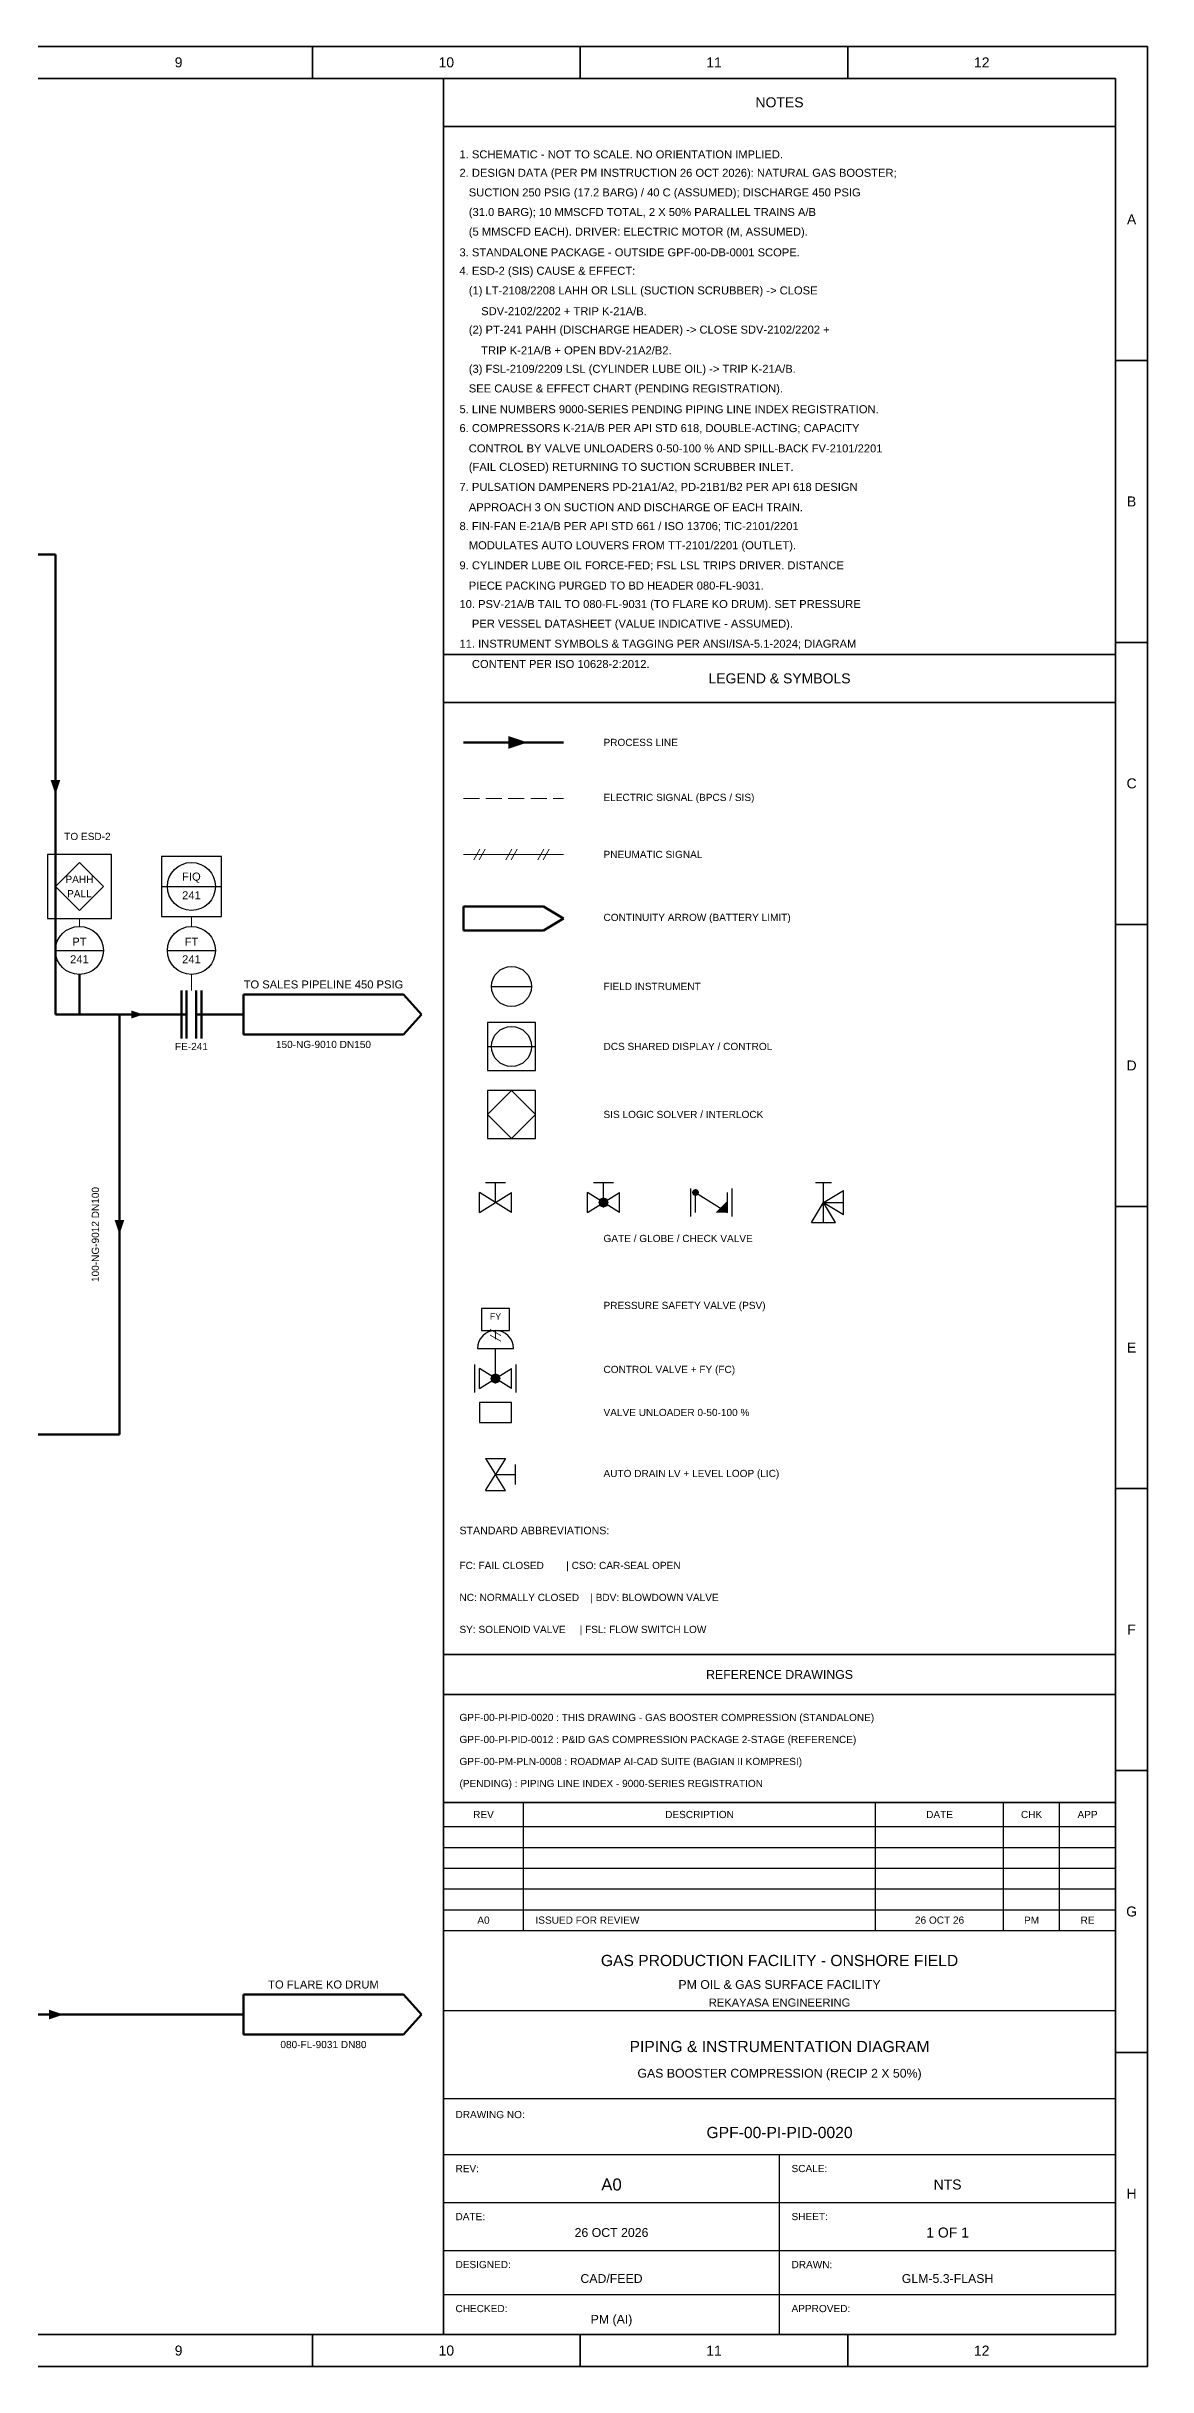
# Model space of a CAD drawing. Header units: millimetres. Extents: x 10 to 831, y 7 to 587.
# Drawn here: x 556 to 831, y 7 to 587 of the extents above; entities that cross this region are included whole.
import ezdxf

# ---------------------------------------------------------------- set-up
doc = ezdxf.new("R2010")
doc.units = ezdxf.units.MM
for name, color, linetype, lineweight in [('REF-FRAME', 7, 'Continuous', 35), ('REF-PROC', 7, 'Continuous', 50), ('REF-SIG', 7, 'Continuous', 13), ('REF-SIGP', 7, 'Continuous', 13), ('REF-SYM', 7, 'Continuous', 25), ('REF-TEXT', 7, 'Continuous', 18), ('REF-TITLE', 7, 'Continuous', 25)]:
    doc.layers.add(name, color=color, linetype=linetype, lineweight=lineweight)
doc.styles.add('ARIAL', font='arial.ttf')

msp = doc.modelspace()

# ---------------------------------------------------------------- linework, layer by layer
at = {"layer": 'REF-FRAME'}
for p, q in [((831, 587), (10, 587)), ((622.25, 579), (622.25, 587)), ((689.167, 579), (689.167, 587)), ((756.083, 579), (756.083, 587)), ((831, 7), (831, 587)), ((823, 579), (20, 579)), ((655, 15), (655, 579)), ((823, 15), (823, 579)), ((655, 567), (823, 567)), ((823, 508.5), (831, 508.5)), ((655, 435), (823, 435)), ((823, 438), (831, 438)), ((655, 423), (823, 423)), ((823, 367.5), (831, 367.5)), ((823, 297), (831, 297)), ((823, 226.5), (831, 226.5)), ((655, 185), (823, 185)), ((655, 175), (823, 175)), ((823, 156), (831, 156)), ((655, 148), (823, 148)), ((823, 85.5), (831, 85.5)), ((20, 15), (823, 15)), ((622.25, 7), (622.25, 15)), ((689.167, 7), (689.167, 15)), ((756.083, 7), (756.083, 15)), ((10, 7), (831, 7))]:
    msp.add_line(p, q, dxfattribs=at)
at = {"layer": 'REF-PROC'}
for p, q in [((530, 460), (558, 460)), ((558, 345), (558, 460)), ((660, 413), (685, 413)), ((660, 372), (660, 366)), ((680, 372), (660, 372)), ((685, 369), (680, 372)), ((660, 366), (680, 366)), ((680, 366), (685, 369)), ((564, 345), (564, 355)), ((589.5, 339), (589.5, 351)), ((590.8, 339), (590.8, 351)), ((593.2, 339), (593.2, 351)), ((594.5, 339), (594.5, 351)), ((605, 350), (605, 340)), ((645, 350), (605, 350)), ((649.5, 345), (645, 350)), ((558, 345), (590.75, 345)), ((574, 240), (574, 345)), ((593.25, 345), (605, 345)), ((645, 340), (649.5, 345)), ((605, 340), (645, 340)), ((530, 240), (574, 240)), ((605, 100), (605, 90)), ((645, 100), (605, 100)), ((649.5, 95), (645, 100)), ((65, 95), (605, 95)), ((645, 90), (649.5, 95)), ((605, 90), (645, 90))]:
    msp.add_line(p, q, dxfattribs=at)
for points in [[(676, 413), (671.2, 414.6), (671.2, 411.4)], [(558, 400), (556.8, 403.6), (559.2, 403.6)], [(558, 400), (556.8, 403.6), (559.2, 403.6)], [(580, 345), (577, 346), (577, 344)], [(695, 298), (694.081, 298.919), (693.7, 298)], [(695, 298), (693.7, 298), (694.081, 297.081)], [(695, 298), (695, 299.3), (694.081, 298.919)], [(695, 298), (694.081, 297.081), (695, 296.7)], [(695, 298), (695.919, 298.919), (695, 299.3)], [(695, 298), (696.3, 298), (695.919, 298.919)], [(695, 298), (695, 296.7), (695.919, 297.081)], [(695, 298), (695.919, 297.081), (696.3, 298)], [(718, 300.5), (717.364, 301.136), (717.1, 300.5)], [(718, 300.5), (717.1, 300.5), (717.364, 299.864)], [(718, 300.5), (718, 301.4), (717.364, 301.136)], [(718, 300.5), (717.364, 299.864), (718, 299.6)], [(718, 300.5), (718.636, 301.136), (718, 301.4)], [(718, 300.5), (718.9, 300.5), (718.636, 301.136)], [(718, 300.5), (718, 299.6), (718.636, 299.864)], [(718, 300.5), (718.636, 299.864), (718.9, 300.5)], [(726, 295.5), (723, 295.5), (726, 298.5)], [(574, 290), (572.8, 293.6), (575.2, 293.6)], [(574, 290), (572.8, 293.6), (575.2, 293.6)], [(668, 254), (668, 255.3), (667.081, 254.919)], [(668, 254), (668.919, 254.919), (668, 255.3)], [(668, 254), (667.081, 254.919), (666.7, 254)], [(668, 254), (666.7, 254), (667.081, 253.081)], [(668, 254), (667.081, 253.081), (668, 252.7)], [(668, 254), (669.3, 254), (668.919, 254.919)], [(668, 254), (668, 252.7), (668.919, 253.081)], [(668, 254), (668.919, 253.081), (669.3, 254)], [(560, 95), (556.4, 96.2), (556.4, 93.8)]]:
    msp.add_solid(points, dxfattribs=at)
at = {"layer": 'REF-SIG'}
for p, q in [((660, 399), (664, 399)), ((665.6, 399), (669.6, 399)), ((671.2, 399), (675.2, 399)), ((676.8, 399), (680.8, 399)), ((682.4, 399), (685, 399)), ((564, 367), (564, 369)), ((592, 367), (592, 369.5)), ((592, 351), (592, 355))]:
    msp.add_line(p, q, dxfattribs=at)
at = {"layer": 'REF-SIGP'}
for p, q in [((660, 385), (685, 385)), ((662.55, 383.701), (664.05, 386.299)), ((663.95, 383.701), (665.45, 386.299)), ((670.55, 383.701), (672.05, 386.299)), ((671.95, 383.701), (673.45, 386.299)), ((678.55, 383.701), (680.05, 386.299)), ((679.95, 383.701), (681.45, 386.299)), ((666.701, 266.25), (669.299, 264.75)), ((666.701, 264.85), (669.299, 263.35)), ((668, 266), (668, 263.8))]:
    msp.add_line(p, q, dxfattribs=at)
at = {"layer": 'REF-SYM'}
for p, q in [((556, 385), (556, 369)), ((572, 385), (556, 385)), ((558, 377), (564, 383)), ((564, 383), (570, 377)), ((572, 369), (572, 385)), ((584.5, 384.5), (584.5, 369.5)), ((599.5, 384.5), (584.5, 384.5)), ((599.5, 369.5), (599.5, 384.5)), ((564, 371), (558, 377)), ((570, 377), (564, 371)), ((584.5, 377), (599.5, 377)), ((556, 369), (572, 369)), ((584.5, 369.5), (599.5, 369.5)), ((558, 361), (570, 361)), ((586, 361), (598, 361)), ((667, 352), (677, 352)), ((666, 343), (666, 331)), ((678, 343), (666, 343)), ((678, 331), (678, 343)), ((666, 337), (678, 337)), ((666, 331), (678, 331)), ((666, 320), (672, 326)), ((666, 326), (666, 314)), ((678, 326), (666, 326)), ((672, 326), (678, 320)), ((678, 314), (678, 326)), ((672, 314), (666, 320)), ((678, 320), (672, 314)), ((666, 314), (678, 314)), ((665.5, 303), (670.5, 303)), ((668, 298), (668, 303)), ((692.5, 303), (697.5, 303)), ((695, 298), (695, 303)), ((748, 303), (752, 303)), ((750, 298), (750, 303)), ((664, 295.5), (664, 300.5)), ((668, 298), (664, 300.5)), ((664, 295.5), (668, 298)), ((668, 298), (672, 300.5)), ((672, 295.5), (668, 298)), ((672, 295.5), (672, 300.5)), ((691, 295.5), (691, 300.5)), ((695, 298), (691, 300.5)), ((691, 295.5), (695, 298)), ((695, 298), (699, 300.5)), ((699, 295.5), (695, 298)), ((699, 295.5), (699, 300.5)), ((716.8, 294.5), (716.8, 301.5)), ((718, 295.5), (718, 300.5)), ((718, 300.5), (726, 295.5)), ((726, 295.5), (726, 300.5)), ((727.2, 294.5), (727.2, 301.5)), ((747, 293), (750, 298)), ((750, 298), (755, 301)), ((750, 293), (750, 298)), ((750, 298), (755, 295)), ((750, 298), (755, 298)), ((753, 293), (750, 298)), ((755, 295), (755, 301)), ((747, 293), (753, 293)), ((664.5, 271.5), (664.5, 266)), ((671.5, 271.5), (664.5, 271.5)), ((671.5, 266), (671.5, 271.5)), ((663.5, 261.5), (672.5, 261.5)), ((664.5, 266), (671.5, 266)), ((668, 254), (668, 261.5)), ((662.8, 250.5), (662.8, 257.5)), ((664, 251.5), (664, 256.5)), ((668, 254), (664, 256.5)), ((668, 254), (672, 256.5)), ((672, 251.5), (672, 256.5)), ((673.2, 250.5), (673.2, 257.5)), ((664, 251.5), (668, 254)), ((672, 251.5), (668, 254)), ((664, 248), (664, 243)), ((672, 248), (664, 248)), ((672, 243), (672, 248)), ((664, 243), (672, 243)), ((665.5, 234), (668, 230)), ((665.5, 234), (670.5, 234)), ((670.5, 234), (668, 230)), ((673, 227.5), (673, 232.5)), ((665.5, 226), (668, 230)), ((668, 230), (673, 230)), ((670.5, 226), (668, 230)), ((665.5, 226), (670.5, 226))]:
    msp.add_line(p, q, dxfattribs=at)
for centre, radius in [((592, 377), 6), ((564, 361), 6), ((592, 361), 6), ((672, 352), 5), ((672, 337), 5)]:
    msp.add_circle(centre, radius, dxfattribs=at)
msp.add_arc((668, 261.5), 4.5, 0, 180, dxfattribs=at)
at = {"layer": 'REF-TITLE'}
for p, q in [((675, 116), (675, 148)), ((763, 116), (763, 148)), ((795, 116), (795, 148)), ((809, 116), (809, 148)), ((655, 142), (823, 142)), ((655, 136.8), (823, 136.8)), ((655, 131.6), (823, 131.6)), ((655, 126.4), (823, 126.4)), ((655, 121.2), (823, 121.2)), ((655, 116), (823, 116)), ((655, 96), (823, 96)), ((655, 74), (823, 74)), ((655, 60), (823, 60)), ((739, 15), (739, 60)), ((655, 48), (823, 48)), ((655, 36), (823, 36)), ((655, 25), (823, 25))]:
    msp.add_line(p, q, dxfattribs=at)

# ---------------------------------------------------------------- texts
at = {"layer": 'REF-TEXT', "style": 'ARIAL'}
for s, insert, char_height, attachment_point in [('9', (588.792, 583), 2.5, 5), ('10', (655.708, 583), 2.5, 5), ('11', (722.625, 583), 2.5, 5), ('12', (789.542, 583), 2.5, 5), ('NOTES', (739, 573), 2.5, 5), ('1. SCHEMATIC - NOT TO SCALE. NO ORIENTATION IMPLIED.', (659, 560), 2, 4), ('2. DESIGN DATA (PER PM INSTRUCTION 26 OCT 2026): NATURAL GAS BOOSTER;', (659, 555.1), 2, 4), ('   SUCTION 250 PSIG (17.2 BARG) / 40 C (ASSUMED); DISCHARGE 450 PSIG', (659, 550.2), 2, 4), ('   (31.0 BARG); 10 MMSCFD TOTAL, 2 X 50% PARALLEL TRAINS A/B', (659, 545.3), 2, 4), ('   (5 MMSCFD EACH). DRIVER: ELECTRIC MOTOR (M, ASSUMED).', (659, 540.4), 2, 4), ('A', (827, 543.75), 2.5, 5), ('3. STANDALONE PACKAGE - OUTSIDE GPF-00-DB-0001 SCOPE.', (659, 535.5), 2, 4), ('4. ESD-2 (SIS) CAUSE & EFFECT:', (659, 530.6), 2, 4), ('   (1) LT-2108/2208 LAHH OR LSLL (SUCTION SCRUBBER) -> CLOSE', (659, 525.7), 2, 4), ('   (2) PT-241 PAHH (DISCHARGE HEADER) -> CLOSE SDV-2102/2202 +', (659, 515.9), 2, 4), ('       SDV-2102/2202 + TRIP K-21A/B.', (659, 520.8), 2, 4), ('       TRIP K-21A/B + OPEN BDV-21A2/B2.', (659, 511), 2, 4), ('   (3) FSL-2109/2209 LSL (CYLINDER LUBE OIL) -> TRIP K-21A/B.', (659, 506.1), 2, 4), ('   SEE CAUSE & EFFECT CHART (PENDING REGISTRATION).', (659, 501.2), 2, 4), ('5. LINE NUMBERS 9000-SERIES PENDING PIPING LINE INDEX REGISTRATION.', (659, 496.3), 2, 4), ('6. COMPRESSORS K-21A/B PER API STD 618, DOUBLE-ACTING; CAPACITY', (659, 491.4), 2, 4), ('   CONTROL BY VALVE UNLOADERS 0-50-100 % AND SPILL-BACK FV-2101/2201', (659, 486.5), 2, 4), ('   (FAIL CLOSED) RETURNING TO SUCTION SCRUBBER INLET.', (659, 481.6), 2, 4), ('7. PULSATION DAMPENERS PD-21A1/A2, PD-21B1/B2 PER API 618 DESIGN', (659, 476.7), 2, 4), ('   APPROACH 3 ON SUCTION AND DISCHARGE OF EACH TRAIN.', (659, 471.8), 2, 4), ('B', (827, 473.25), 2.5, 5), ('8. FIN-FAN E-21A/B PER API STD 661 / ISO 13706; TIC-2101/2201', (659, 466.9), 2, 4), ('9. CYLINDER LUBE OIL FORCE-FED; FSL LSL TRIPS DRIVER. DISTANCE', (659, 457.1), 2, 4), ('   MODULATES AUTO LOUVERS FROM TT-2101/2201 (OUTLET).', (659, 462), 2, 4), ('   PIECE PACKING PURGED TO BD HEADER 080-FL-9031.', (659, 452.2), 2, 4), ('10. PSV-21A/B TAIL TO 080-FL-9031 (TO FLARE KO DRUM). SET PRESSURE', (659, 447.3), 2, 4), ('    PER VESSEL DATASHEET (VALUE INDICATIVE - ASSUMED).', (659, 442.4), 2, 4), ('11. INSTRUMENT SYMBOLS & TAGGING PER ANSI/ISA-5.1-2024; DIAGRAM', (659, 437.5), 2, 4), ('    CONTENT PER ISO 10628-2:2012.', (659, 432.6), 2, 4), ('LEGEND & SYMBOLS', (739, 429), 2.5, 5), ('PROCESS LINE', (695, 413), 1.8, 4), ('ELECTRIC SIGNAL (BPCS / SIS)', (695, 399), 1.8, 4), ('C', (827, 402.75), 2.5, 5), ('TO ESD-2', (566, 389.5), 1.8, 5), ('PNEUMATIC SIGNAL', (695, 385), 1.8, 4), ('PAHH', (564, 378.8), 1.8, 5), ('FIQ', (592, 379.2), 2, 5), ('PALL', (564, 375.2), 1.8, 5), ('241', (592, 374.8), 2, 5), ('CONTINUITY ARROW (BATTERY LIMIT)', (695, 369), 1.8, 4), ('241', (564, 358.8), 2, 5), ('PT', (564, 363.2), 2, 5), ('241', (592, 358.8), 2, 5), ('FT', (592, 363.2), 2, 5), ('TO SALES PIPELINE 450 PSIG', (625, 352.5), 2, 5), ('FIELD INSTRUMENT', (695, 352), 1.8, 4), ('FE-241', (592, 337), 1.8, 5), ('150-NG-9010 DN150', (625, 337.5), 1.8, 5), ('DCS SHARED DISPLAY / CONTROL', (695, 337), 1.8, 4), ('D', (827, 332.25), 2.5, 5), ('SIS LOGIC SOLVER / INTERLOCK', (695, 320), 1.8, 4), ('GATE / GLOBE / CHECK VALVE', (695, 289), 1.8, 4), ('PRESSURE SAFETY VALVE (PSV)', (695, 272), 1.8, 4), ('FY', (668, 269.5), 1.6, 5), ('E', (827, 261.75), 2.5, 5), ('CONTROL VALVE + FY (FC)', (695, 256), 1.8, 4), ('VALVE UNLOADER 0-50-100 %', (695, 245.5), 1.8, 4), ('AUTO DRAIN LV + LEVEL LOOP (LIC)', (695, 230), 1.8, 4), ('STANDARD ABBREVIATIONS:', (659, 216), 1.9, 4), ('FC: FAIL CLOSED        | CSO: CAR-SEAL OPEN', (659, 207), 1.8, 4), ('NC: NORMALLY CLOSED    | BDV: BLOWDOWN VALVE', (659, 199), 1.8, 4), ('SY: SOLENOID VALVE     | FSL: FLOW SWITCH LOW', (659, 191), 1.8, 4), ('F', (827, 191.25), 2.5, 5), ('REFERENCE DRAWINGS', (739, 180), 2.2, 5), ('GPF-00-PI-PID-0020 : THIS DRAWING - GAS BOOSTER COMPRESSION (STANDALONE)', (659, 169), 1.8, 4), ('GPF-00-PI-PID-0012 : P&ID GAS COMPRESSION PACKAGE 2-STAGE (REFERENCE)', (659, 163.5), 1.8, 4), ('GPF-00-PM-PLN-0008 : ROADMAP AI-CAD SUITE (BAGIAN II KOMPRESI)', (659, 158), 1.8, 4), ('(PENDING) : PIPING LINE INDEX - 9000-SERIES REGISTRATION', (659, 152.5), 1.8, 4), ('REV', (665, 145), 1.8, 5), ('DESCRIPTION', (719, 145), 1.8, 5), ('DATE', (779, 145), 1.8, 5), ('CHK', (802, 145), 1.8, 5), ('APP', (816, 145), 1.8, 5), ('G', (827, 120.75), 2.5, 5), ('A0', (665, 118.6), 1.8, 5), ('ISSUED FOR REVIEW', (678, 118.6), 1.8, 4), ('26 OCT 26', (779, 118.6), 1.8, 5), ('PM', (802, 118.6), 1.8, 5), ('RE', (816, 118.6), 1.8, 5), ('GAS PRODUCTION FACILITY - ONSHORE FIELD', (739, 108.5), 2.8, 5), ('TO FLARE KO DRUM', (625, 102.5), 2, 5), ('PM OIL & GAS SURFACE FACILITY', (739, 102.5), 2.2, 5), ('REKAYASA ENGINEERING', (739, 98), 2, 5), ('080-FL-9031 DN80', (625, 87.5), 1.8, 5), ('PIPING & INSTRUMENTATION DIAGRAM', (739, 87), 2.8, 5), ('GAS BOOSTER COMPRESSION (RECIP 2 X 50%)', (739, 80), 2.2, 5), ('DRAWING NO:', (658, 70), 1.8, 4), ('GPF-00-PI-PID-0020', (739, 65.5), 2.8, 5), ('REV:', (658, 56.5), 1.8, 4), ('A0', (697, 52.5), 3, 5), ('SCALE:', (742, 56.5), 1.8, 4), ('NTS', (781, 52.5), 2.5, 5), ('H', (827, 50.25), 2.5, 5), ('DATE:', (658, 44.5), 1.8, 4), ('26 OCT 2026', (697, 40.5), 2.2, 5), ('SHEET:', (742, 44.5), 1.8, 4), ('1 OF 1', (781, 40.5), 2.5, 5), ('DESIGNED:', (658, 32.5), 1.8, 4), ('CAD/FEED', (697, 29), 2.2, 5), ('DRAWN:', (742, 32.5), 1.8, 4), ('GLM-5.3-FLASH', (781, 29), 2.2, 5), ('CHECKED:', (658, 21.5), 1.8, 4), ('PM (AI)', (697, 18.5), 2.2, 5), ('APPROVED:', (742, 21.5), 1.8, 4), ('9', (588.792, 11), 2.5, 5), ('10', (655.708, 11), 2.5, 5), ('11', (722.625, 11), 2.5, 5), ('12', (789.542, 11), 2.5, 5)]:
    msp.add_mtext(s, dxfattribs=dict(at, insert=insert, char_height=char_height, attachment_point=attachment_point))
at = {"layer": 'REF-TEXT', "insert": (568, 290), "char_height": 1.8, "attachment_point": 5, "rotation": 90, "style": 'ARIAL'}
msp.add_mtext('100-NG-9012 DN100', dxfattribs=at)

doc.saveas('drawing.dxf')
